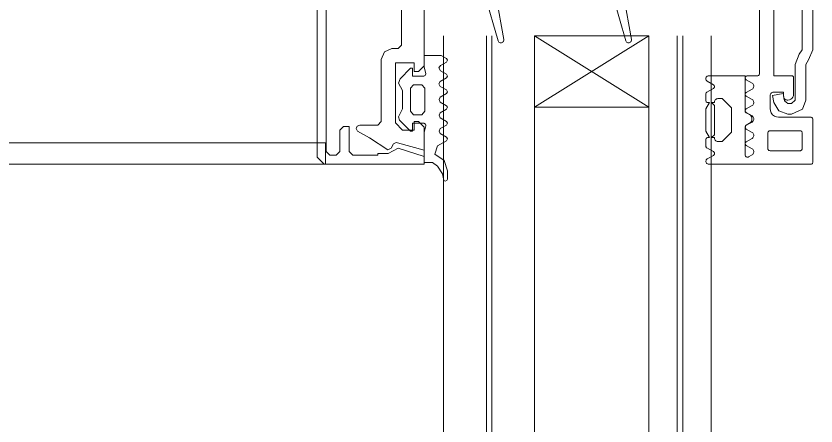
# Model space of a CAD drawing. Extents: x -1701 to 23780, y -363 to 7742.
# Drawn here: x 7098.81 to 7110.02, y 857.71 to 863.45 of the extents above; entities that cross this region are included whole.
import ezdxf

# ---------------------------------------------------------------- set-up
doc = ezdxf.new("R2010")
doc.units = 0
doc.header["$LTSCALE"] = 25
doc.header["$MEASUREMENT"] = 0
doc.linetypes.add('Audi$0$DOT2', pattern=[0.125, 0, -0.125])
doc.linetypes.add('Audi$0$HIDDEN', pattern=[0.375, 0.25, -0.125])
doc.layers.get('0').update_dxf_attribs({"color": 9, "lineweight": 9})
for name, color, linetype, lineweight in [('Audi$0$06C', 8, 'Continuous', 9), ('Audi$0$10', 8, 'Continuous', 9), ('Audi$0$15', 8, 'Continuous', 9), ('Audi$0$20', 8, 'Audi$0$DOT2', 9)]:
    doc.layers.add(name, color=color, linetype=linetype, lineweight=lineweight)

# ---------------------------------------------------------------- blocks, each defined once
blk = doc.blocks.new('Audi$0$p-profil_bitis')
for p, q in [((-1.499999803425451, 2.155213908681615), (-2.999999803414537, 5.374466752487933)), ((-2.999999803425453, 2.155213908681615), (-1.499999803425451, 5.374466752487933)), ((1.200000196575274, 3.049669919630103), (2.200000196575274, 4.649669919632287)), ((2.200000196575274, 3.049669919630103), (1.200000196575274, 4.649669919632287))]:
    blk.add_line(p, q)
for points in [[(-2.898133221249736, 6.020214778935041), (-2.890970994631059, 6.010204405105469), (-2.884776613464055, 6.004951983759383), (-2.877487955312971, 6.001369561334286), (-2.869545526740694, 5.999673649635952), (-2.478894623433004, 5.999673649635952), (-2.470916964219211, 6.000937631222768), (-2.463515719722634, 6.004172175369602), (-2.457169103559863, 6.009168289780062), (-2.45228718707949, 6.01560316254108), (-2.42562177826403, 6.061789005409082), (-2.414497474685048, 6.076286480092674), (-2.400000000001453, 6.087410783675296), (-2.383117333156404, 6.094403813251118), (-2.3650000000016, 6.096789005408937), (-2.346882666843155, 6.094403813251118), (-2.330000000001746, 6.087410783675296), (-2.31550252531815, 6.076286480092674), (-2.30437822173553, 6.061789005409082), (-2.277176158397196, 6.014673649635366), (-2.272408599717891, 6.008460446202659), (-2.266195396285183, 6.003692887523358), (-2.258959967635746, 6.000695874849043), (-2.251195396282126, 5.999673649635952), (-1.760000000002037, 5.999673649635952), (-1.760000000002037, 5.490654411751166), (-1.76139638560562, 5.480047810033283), (-1.765490381058043, 5.470164030692104), (-1.772002987323503, 5.461676636961784), (-1.780490381057459, 5.455164030692684), (-1.790374160395003, 5.451070035243899), (-1.800980762112885, 5.449673649636677), (-1.811587363830765, 5.451070035243899), (-1.821471143171946, 5.455164030692684), (-1.829958536902265, 5.461676636961784), (-1.836471143171364, 5.470164030692104), (-1.88526279441794, 5.554673649636243), (-1.890030353093606, 5.560886853072589), (-1.896243556529952, 5.565654411751893), (-1.903478985175752, 5.568651424426208), (-1.91124355652937, 5.569673649635661), (-1.919008127882989, 5.568651424426208), (-1.926243556528788, 5.565654411751893), (-1.932456759965132, 5.560886853072589), (-1.937224318644437, 5.554673649636243), (-1.989185842870938, 5.464673649636097), (-1.992872260219881, 5.45959973144636), (-1.997533047415345, 5.455403139807456), (-2.002964505692943, 5.45226728590933), (-2.0089292542616, 5.450329221614081), (-2.015166604986004, 5.449673649636677), (-2.104999999999562, 5.449673649636677), (-2.111675628020746, 5.450425812272441), (-2.118016512173196, 5.452644583598155), (-2.123704694055049, 5.456218705163337), (-2.128454944475379, 5.460968955580029), (-2.13202906603692, 5.466657137461877), (-2.134247837366274, 5.472998021617968), (-2.135000000002035, 5.479673649635515), (-2.135000000002035, 5.499673649635952), (-2.225000000002181, 5.449673649636677), (-2.534999999999854, 5.449673649636677), (-2.625, 5.499673649635952), (-2.625, 5.479673649635515), (-2.626022225213089, 5.471909078285535), (-2.629019237887404, 5.464673649636097), (-2.63378679656307, 5.458460446199749), (-2.639999999999417, 5.453692887524081), (-2.647235428648855, 5.45069587484977), (-2.654999999998834, 5.449673649636677), (-2.74483339501603, 5.449673649636677), (-2.751070745740435, 5.450329221614081), (-2.757035494309093, 5.45226728590933), (-2.762466952586692, 5.455403139807456), (-2.767127739782155, 5.45959973144636), (-2.770814157131098, 5.464673649636097), (-2.822775681357595, 5.554673649636243), (-2.827543240033262, 5.560886853072589), (-2.833756443469609, 5.565654411751893), (-2.840991872119047, 5.568651424426208), (-2.848756443469028, 5.569673649635661), (-2.856521014822647, 5.568651424426208), (-2.863756443472084, 5.565654411751893), (-2.869969646904792, 5.560886853072589), (-2.874737205584097, 5.554673649636243), (-2.923528856830671, 5.470164030692104), (-2.930041463099767, 5.461676636961784), (-2.938528856830087, 5.455164030692684), (-2.948412636167631, 5.451070035243899), (-2.959019237885513, 5.449673649636677), (-2.969625839603395, 5.451070035243899), (-2.979509618944575, 5.455164030692684), (-2.987997012674893, 5.461676636961784), (-2.994509618943993, 5.470164030692104), (-2.998603614392777, 5.480047810033283), (-3, 5.490654411751166), (-3, 6.919673649637843), (-2.998977774790546, 6.927438220991463), (-2.995980762112592, 6.934673649637261), (-2.991213203436926, 6.940886853073608), (-2.985000000000581, 6.945654411749272), (-2.977764571354781, 6.948651424427223), (-2.970000000001162, 6.949673649636678), (-2.36999999999898, 6.949673649636678), (-2.362235428648999, 6.948651424427223), (-2.354999999999562, 6.945654411749272), (-2.348786796563215, 6.940886853073608), (-2.344019237887548, 6.934673649637261), (-2.341022225213235, 6.927438220991463), (-2.340000000000145, 6.919673649637843), (-2.340000000000145, 6.469673649637114), (-2.335911099155055, 6.438615364226277), (-2.323923048454162, 6.409673649635806), (-2.304852813744219, 6.384820835894061), (-2.279999999998834, 6.365750601184117), (-2.251058285412, 6.353762550483223), (-2.220000000001164, 6.349673649638135), (-2.040000000000873, 6.349673649638135), (-2.028873953302534, 6.350927254028647), (-2.018305813046024, 6.354625206240598), (-2.008825509907183, 6.360582075514685), (-2.000908425878149, 6.368499159543713), (-1.994951556604064, 6.377979462682557), (-1.991253604392113, 6.38854760293907), (-1.9900000000016, 6.399673649637406), (-1.9900000000016, 6.539673649636822), (-2.049999999999271, 6.539673649636822), (-2.062940952255303, 6.541377358324097), (-2.075000000000725, 6.546372379449169), (-2.085355339058878, 6.554318310576491), (-2.09330127018984, 6.564673649638281), (-2.098296291314909, 6.576732697380065), (-2.099999999998543, 6.589673649636098), (-2.100000000002181, 6.599673649638135), (-2.097994232975906, 6.617475324354018), (-2.0920775094346, 6.634384348766616), (-2.082546518598974, 6.649552833787311), (-2.069879184149613, 6.662220168233034), (-2.054710699128918, 6.671751159068661), (-2.03780167471632, 6.677667882609966), (-2.020000000000436, 6.679673649636243), (-1.790000000000871, 6.679673649636243), (-1.782235428647254, 6.678651424426789), (-1.775000000001455, 6.675654411748838), (-1.768786796565109, 6.670886853073168), (-1.764019237885803, 6.664673649636822), (-1.761022225211488, 6.657438220991023), (-1.760000000002037, 6.649673649637406), (-1.760000000002037, 6.401603162539686), (-0.6500000000014552, 6.401603162539686), (-0.6166218599064452, 6.397842349368148), (-0.5849174391332781, 6.386748492725017), (-0.5564765297203849, 6.368877884910033), (-0.532725277629652, 6.345126632819299), (-0.5148546698146677, 6.316685723406406), (-0.5037608131715388, 6.284981302633241), (-0.5, 6.251603162538233), (-0.5000007995331543, 2.042477203969609), (-0.4965081415030001, 2.01312953622255), (-0.4860883557521447, 1.985472487802324), (-0.4693479514462524, 1.961115904996404), (-0.4472613448415359, 1.941477522399507), (-0.4211141410087296, 1.927700440199259), (-0.3924283020242001, 1.92058658722817), (-0.3628735574493476, 1.920550042734248), (-0.3341702136276581, 1.927592933880077), (-0.3079890190274455, 1.941305311924224), (-0.2858539142471272, 1.960889014295388), (-0.2690533273053006, 1.985204123604489), (-0.2585651775443694, 2.012835319324949), (-0.254999953420338, 2.042174259990133), (-0.254999953420338, 2.249674870341548), (-0.2539758427956258, 2.257438218792231), (-0.2509780751825019, 2.264672288951259), (-0.2462107826941065, 2.270884478912194), (-0.2399985927331727, 2.275651771396951), (-0.2327645225741435, 2.278649539013711), (-0.225001174123463, 2.279673649638423), (0.2249988258772646, 2.279673649638423), (0.2327630415384192, 2.278650167787418), (0.2399981212183775, 2.275652805281423), (0.2462114056943392, 2.270885661906504), (0.2509798129904084, 2.264673347377538), (0.2539786473244021, 2.257438877626555), (0.2550037086912198, 2.249674870341548), (0.2550037086912198, 2.042171208231593), (0.2585658037351095, 2.012845325938541), (0.2690449252186227, 1.985224972821014), (0.2858316303500032, 1.960916488205839), (0.3079496410791762, 1.941333600396319), (0.3341126222658204, 1.92761520731801), (0.3627989921551489, 1.920559140708063), (0.3923404142078652, 1.92057576596562), (0.4210188239339915, 1.92766411620323), (0.4471663477379482, 1.941411948475433), (0.4692623028313392, 1.961019718924944), (0.4860216367851537, 1.985347082503722), (0.4964696633942367, 2.012979212959178), (0.49999874828427, 2.042309086009479), (0.5, 6.251603162538233), (0.505111126054544, 6.290426019306321), (0.5200961894333886, 6.326603162538958), (0.5439339828226366, 6.357669179717049), (0.5750000000007276, 6.381506973106299), (0.6111771432333626, 6.396492036481504), (0.6499999999978173, 6.401603162539686), (1.759999999998399, 6.401603162539686), (1.759999999998399, 6.649673649637406), (1.760752162634162, 6.65634927765495), (1.762970933963514, 6.662690161811043), (1.766545055525057, 6.668378343692893), (1.771295305945385, 6.673128594109582), (1.776983487827235, 6.676702715674763), (1.783324371979688, 6.678921487000477), (1.790000000000871, 6.679673649636243), (2.020000000000436, 6.679673649636243), (2.040705523606446, 6.676947715739514), (2.059999999997669, 6.668955681940132), (2.076568542495806, 6.656242192133504), (2.089282032302435, 6.639673649635366), (2.097274066101816, 6.620379173244145), (2.099999999998543, 6.599673649638135), (2.099999999998543, 6.589673649636098), (2.098746395608031, 6.578547602937761), (2.09504844339608, 6.567979462681251), (2.089091574121994, 6.558499159542407), (2.08117449009296, 6.550582075513373), (2.071694186954118, 6.544625206242924), (2.061126046697609, 6.540927254027338), (2.049999999999271, 6.539673649636822), (1.98999999999796, 6.539673649636822), (1.98999999999796, 6.399673649637406), (1.991253604392113, 6.38854760293907), (1.994951556604064, 6.377979462682557), (2.000908425874512, 6.368499159543713), (2.008825509907183, 6.360582075514685), (2.018305813042388, 6.354625206240598), (2.028873953302534, 6.350927254028647), (2.040000000000873, 6.349673649638135), (2.220000000001164, 6.349673649638135), (2.251058285412, 6.353762550483223), (2.279999999998834, 6.365750601184117), (2.304852813740581, 6.384820835894061), (2.323923048454162, 6.409673649635806), (2.335911099155055, 6.438615364226277), (2.340000000000145, 6.469673649637114), (2.340000000000145, 6.919673649637843), (2.341022225209599, 6.927438220991463), (2.344019237887548, 6.934673649637261), (2.348786796563215, 6.940886853073608), (2.354999999999562, 6.945654411749272), (2.36223542864536, 6.948651424427223), (2.36999999999898, 6.949673649636678), (2.970000000001162, 6.949673649636678), (2.97667562801871, 6.948921487000916), (2.983016512174798, 6.946702715675201), (2.988704694056649, 6.943128594110021), (2.993454944473341, 6.938378343693329), (2.997029066034883, 6.932690161811477), (2.999247837364236, 6.926349277655389), (3, 6.919673649637843), (3, 5.490654411751166), (2.998844816585915, 5.480992830896867), (2.995444391966883, 5.471875939671007), (2.989990431411569, 5.463817719795768), (2.982790412108442, 5.457272468436713), (2.974250248567841, 5.452609186333575), (2.964851408418326, 5.450090774706041), (2.955123768788325, 5.449859213702439), (2.945615743486997, 5.451927558002354), (2.936863365157477, 5.456179200842596), (2.929360065438231, 5.462374447943146), (2.923528856830671, 5.470164030692104), (2.874737205584097, 5.554673649636243), (2.869969646904792, 5.560886853072589), (2.863756443468446, 5.565654411751893), (2.856521014822647, 5.568651424426208), (2.848756443469028, 5.569673649635661), (2.840991872115408, 5.568651424426208), (2.833756443469609, 5.565654411751893), (2.827543240033262, 5.560886853072589), (2.822775681357595, 5.554673649636243), (2.77081415712746, 5.464673649636097), (2.767127739778516, 5.45959973144636), (2.762466952583055, 5.455403139807456), (2.757035494309093, 5.45226728590933), (2.751070745740435, 5.450329221614081), (2.74483339501603, 5.449673649636677), (2.654999999998834, 5.449673649636677), (2.647235428645215, 5.45069587484977), (2.639999999999417, 5.453692887524081), (2.63378679656307, 5.458460446199749), (2.629019237887404, 5.464673649636097), (2.626022225209453, 5.471909078285535), (2.625, 5.479673649635515), (2.625, 5.499673649635952), (2.534999999999854, 5.449673649636677), (2.224999999998543, 5.449673649636677), (2.134999999998399, 5.499673649635952), (2.134999999998399, 5.479673649635515), (2.134247837366274, 5.472998021617968), (2.13202906603692, 5.466657137461877), (2.128454944475379, 5.460968955580029), (2.123704694055049, 5.456218705163337), (2.118016512173196, 5.452644583598155), (2.11167562801711, 5.450425812272441), (2.104999999999562, 5.449673649636677), (2.015166604982366, 5.449673649636677), (2.00740203362875, 5.45069587484977), (2.00016660498295, 5.453692887524081), (1.993953401546604, 5.458460446199749), (1.989185842870938, 5.464673649636097), (1.937224318644437, 5.554673649636243), (1.932456759965132, 5.560886853072589), (1.926243556528788, 5.565654411751893), (1.919008127882989, 5.568651424426208), (1.91124355652937, 5.569673649635661), (1.903478985175752, 5.568651424426208), (1.896243556529952, 5.565654411751893), (1.890030353093606, 5.560886853072589), (1.8852627944143, 5.554673649636243), (1.836471143171364, 5.470164030692104), (1.829958536902265, 5.461676636961784), (1.821471143168309, 5.455164030692684), (1.811587363830765, 5.451070035243899), (1.800980762112885, 5.449673649636677), (1.790374160395003, 5.451070035243899), (1.780490381057459, 5.455164030692684), (1.772002987323503, 5.461676636961784), (1.765490381054403, 5.470164030692104), (1.76139638560562, 5.480047810033283), (1.759999999998399, 5.490654411751166), (1.759999999998399, 5.999673649635952), (2.251195396282126, 5.999673649635952), (2.25743274700653, 6.000329221613356), (2.26339749557519, 6.002267285908601), (2.268828953852789, 6.005403139806731), (2.273489741048251, 6.009599731445634), (2.277176158397196, 6.014673649635366), (2.30437822173553, 6.061789005409082), (2.314083845089044, 6.074825920059083), (2.326534371535672, 6.085273152209992), (2.341058589965541, 6.092567488864006), (2.356873496009939, 6.096315690450865), (2.373126503989622, 6.096315690450865), (2.38894141003402, 6.092567488864006), (2.403465628463891, 6.085273152209992), (2.415916154910519, 6.074825920059083), (2.42562177826403, 6.061789005409082), (2.45228718707949, 6.01560316254108), (2.457169103559863, 6.009168289780062), (2.463515719722634, 6.004172175369602), (2.470916964219211, 6.000937631222768), (2.478894623429368, 5.999673649635952), (2.869545526740694, 5.999673649635952), (2.877487955309333, 6.001369561334286), (2.884776613460416, 6.004951983759383), (2.890970994631059, 6.010204405105469), (2.895696727366155, 6.016809383392682), (2.898668201312828, 6.024367731803068), (2.899705828705918, 6.03242264443179), (2.898746898194076, 6.040487304395352), (2.895849364904278, 6.048074305708723), (2.867596189433243, 6.097010241104726), (2.860776485642418, 6.106170693041348), (2.852028062250608, 6.113511491879763), (2.84182254902771, 6.118636893261282), (2.830710127833298, 6.121270585466843), (2.819289872168154, 6.121270585466843), (2.808177450970106, 6.118636893261282), (2.797971937747206, 6.113511491879763), (2.789223514355397, 6.106170693041348), (2.782403810568211, 6.097010241104726), (2.735980762114194, 6.016603162541287), (2.731213203434889, 6.010389959104941), (2.724999999998543, 6.005622400425636), (2.717764571352745, 6.002625387751322), (2.709999999999125, 6.001603162538233), (2.702235428645508, 6.002625387751322), (2.694999999999708, 6.005622400425636), (2.688786796563363, 6.010389959104941), (2.684019237887695, 6.016603162541287), (2.637596189430039, 6.097010241104726), (2.630776485642853, 6.106170693041348), (2.622028062251045, 6.113511491879763), (2.611822549028147, 6.118636893261282), (2.600710127833733, 6.121270585466843), (2.58928987216859, 6.121270585466843), (2.578177450970541, 6.118636893261282), (2.567971937747643, 6.113511491879763), (2.559223514355835, 6.106170693041348), (2.552403810568648, 6.097010241104726), (2.505980762114631, 6.016603162541287), (2.50182120924728, 6.011015913401934), (2.496485269341063, 6.006538528195961), (2.49026060429969, 6.00341238391411), (2.48348278742196, 6.001806011805455), (2.476517212577164, 6.001806011805455), (2.469739395699432, 6.00341238391411), (2.463514730658062, 6.006538528195961), (2.458178790751844, 6.011015913401934), (2.454019237884494, 6.016603162541287), (2.407596189430476, 6.097010241104726), (2.40077648564329, 6.106170693041348), (2.392028062251482, 6.113511491879763), (2.381822549028584, 6.118636893261282), (2.370710127830534, 6.121270585466843), (2.35928987216539, 6.121270585466843), (2.348177450970978, 6.118636893261282), (2.337971937748079, 6.113511491879763), (2.329223514356272, 6.106170693041348), (2.322403810569083, 6.097010241104726), (2.27598076211143, 6.016603162537649), (2.271213203435763, 6.010389959104941), (2.264999999999417, 6.005622400425636), (2.257764571353618, 6.002625387751322), (2.25, 6.001603162538233), (2.242235428646381, 6.002625387751322), (2.235000000000582, 6.005622400425636), (2.228786796564234, 6.010389959104941), (2.224019237884931, 6.016603162537649), (2.177596189430913, 6.097010241104726), (2.170776485640089, 6.106170693041348), (2.162028062251919, 6.113511491879763), (2.15182254902902, 6.118636893261282), (2.140710127830971, 6.121270585466843), (2.129289872165825, 6.121270585466843), (2.118177450971415, 6.118636893261282), (2.107971937748514, 6.113511491879763), (2.099223514356706, 6.106170693041348), (2.092403810565881, 6.097010241104726), (2.045980762111867, 6.016603162537649), (2.041213203436198, 6.010389959104941), (2.034999999999854, 6.005622400425636), (2.027764571354053, 6.002625387751322), (2.020000000000436, 6.001603162538233), (2.012235428646818, 6.002625387751322), (2.005000000001018, 6.005622400425636), (1.99878679656467, 6.010389959104941), (1.994019237885368, 6.016603162537649), (1.947596189431351, 6.097010241104726), (1.940776485640524, 6.106170693041348), (1.932028062252354, 6.113511491879763), (1.921822549025818, 6.118636893261282), (1.910710127831405, 6.121270585466843), (1.899289872166264, 6.121270585466843), (1.88817745097185, 6.118636893261282), (1.87797193774895, 6.113511491879763), (1.869223514357145, 6.106170693041348), (1.86240381056632, 6.097010241104726), (1.815980762112301, 6.016603162537649), (1.811213203436635, 6.010389959104941), (1.805000000000289, 6.005622400425636), (1.797764571354491, 6.002625387751322), (1.790000000000871, 6.001603162538233), (1.782235428647254, 6.002625387751322), (1.774999999997817, 6.005622400425636), (1.768786796565109, 6.010389959104941), (1.764019237885803, 6.016603162537649), (1.761022225211488, 6.023838591187086), (1.759999999998399, 6.031603162540704), (1.759999999998399, 6.171603162540121), (1.758977774788944, 6.179367733893741), (1.755980762114629, 6.186603162539541), (1.751213203435325, 6.192816365975887), (1.744999999998981, 6.197583924651553), (1.737764571353181, 6.200580937329504), (1.729999999999561, 6.201603162538958), (0.7999999999992724, 6.201603162538958), (0.7969796936013154, 6.225994534550409), (0.7881012194266078, 6.248912518221912), (0.7739008917196771, 6.268972726902575), (0.7552364972943906, 6.28496340105994), (0.7332354799473251, 6.295918605985207), (0.7092268359447191, 6.301176580167521), (0.6846608345113055, 6.300419709747075), (0.6610214126703795, 6.29369371433495), (0.6397365363627614, 6.281404885266965), (0.6220919425468311, 6.264295543129263), (0.6091534728184343, 6.243399197028338), (0.6017026900299243, 6.219978114320838), (0.6001896671259602, 6.195447071924717), (0.6047057999567187, 6.171287895129352), (0.6149782864267764, 6.148959946251125), (0.6303866054040554, 6.129811970233276), (0.6499999999978173, 6.11500062216146), (0.6500000465821361, 4.299674036759823), (1.252647997574968, 4.405937077372072), (1.262819111281714, 4.40642553730504), (1.272788552407291, 4.40435179895212), (1.281921222413073, 4.399847968838002), (1.289635328867007, 4.393200961330876), (1.295439448254909, 4.384834220913035), (1.29896383189407, 4.375280746826319), (1.299983960587269, 4.365149138633569), (1.298434847518364, 4.355084825649099), (1.294415178203053, 4.345728950185728), (1.288181023777724, 4.337677523868478), (1.280129528109682, 4.331443459013826), (1.270773607924637, 4.327423893777449), (0.6500000465821361, 4.149674278283779), (0.6500000465821361, 2.509673710119384), (1.252649850048327, 2.615937077371198), (1.262820963755074, 2.616425537304166), (1.272790404880652, 2.614351798951247), (1.281923074886435, 2.609847968837128), (1.289637181340365, 2.603200961333641), (1.295441300728271, 2.594834220912161), (1.298965684367429, 2.585280746825444), (1.299985813060629, 2.575149138632694), (1.298436699991725, 2.565084825651865), (1.294417030676413, 2.555728950184855), (1.288182876251082, 2.547677523867605), (1.280131380583042, 2.541443459012953), (1.270775460401637, 2.537423893776576), (0.6379483373093536, 2.355963837526358), (0.6188917479994416, 2.34769356568722), (0.6026070346670167, 2.33479553854704), (0.5901922729608488, 2.318139468057779), (0.5824845883144008, 2.298848470418306), (0.5800037086883095, 2.278223334571519), (0.5800037086883095, 1.969673039286135), (0.6999988258758095, 1.969673039286135), (0.6999988258758095, 1.829673649637696), (0.2600012672846788, 1.829673649637696), (0.1400012672820594, 1.949673649636677), (0.1400012672820594, 2.049674870340821), (0.139249810767069, 2.056350524424485), (0.1370315003623546, 2.062691513569004), (0.1334576059271058, 2.068379775424546), (0.1287073930725455, 2.073129988282744), (0.1230191312133684, 2.076703882714355), (0.1166781420724874, 2.078922193122706), (0.1100024879851844, 2.079673649637696), (-0.1099987327179406, 2.079673649637696), (-0.1166744610927708, 2.078922361710282), (-0.1230155408266, 2.076704143804818), (-0.1287038804111944, 2.07313026976044), (-0.1334541321375582, 2.068380018034075), (-0.1370280061819358, 2.062691678453119), (-0.1392462240874011, 2.056350598715653), (-0.1399975120148156, 2.049674870340821), (-0.1399975120148156, 1.949673649636677), (-0.2599975120137969, 1.829673649637696), (-0.7000011741220078, 1.829673649637696), (-0.7000011741220078, 1.969673039286135), (-0.5799999534210656, 1.969673039286135), (-0.5799999534210656, 2.279062911824437), (-0.5826540835332708, 2.299498577005579), (-0.5904403637032374, 2.318578269329009), (-0.6028421489208995, 2.335035989144671), (-0.619036540385423, 2.347779713210911), (-0.6379489875544097, 2.355963853980937), (-1.270776053272129, 2.537423893776576), (-1.280131973453534, 2.541443459012953), (-1.288183469121577, 2.547677523867605), (-1.294417623546905, 2.555728950184855), (-1.298437292862215, 2.565084825651865), (-1.29998640593112, 2.575149138632694), (-1.298966277237922, 2.585280746825444), (-1.295441893598761, 2.594834220912161), (-1.289637774210859, 2.603200961333641), (-1.281923667760563, 2.609847968837128), (-1.27279099775478, 2.614351798951247), (-1.262821556625567, 2.616425537304166), (-1.25265044291882, 2.615937077371198), (-0.6500002964348826, 2.509673649637989), (-0.6499999534207745, 4.149673649637406), (-1.270775710254383, 4.327423893777449), (-1.280131630439427, 4.331443459013826), (-1.288183126107468, 4.337677523868478), (-1.294417280532797, 4.345728950185728), (-1.29843694984811, 4.355084825649099), (-1.299986062917014, 4.365149138633569), (-1.298965934223814, 4.375280746826319), (-1.295441550584655, 4.384834220913035), (-1.28963743119675, 4.393200961330876), (-1.28192332474282, 4.399847968838002), (-1.272790654737036, 4.40435179895212), (-1.262821213611458, 4.40642553730504), (-1.25265009990471, 4.405937077372072), (-0.6499999534207745, 4.299673649635224), (-0.6500000000014552, 6.11500062216146), (-0.6303866054040554, 6.129811970233276), (-0.6149782864267764, 6.148959946251125), (-0.6047057999567187, 6.171287895129352), (-0.6001896671259602, 6.195447071924717), (-0.6017026900335622, 6.219978114320838), (-0.6091534728184343, 6.243399197028338), (-0.6220919425468311, 6.264295543129263), (-0.6397365363627614, 6.281404885266965), (-0.6610214126703795, 6.29369371433495), (-0.6846608345113055, 6.300419709747075), (-0.7092268359483569, 6.301176580167521), (-0.7332354799473251, 6.295918605985207), (-0.7552364972980286, 6.28496340105994), (-0.773900891723315, 6.268972726902575), (-0.7881012194302457, 6.248912518221912), (-0.7969796936049534, 6.225994534550409), (-0.7999999999992724, 6.201603162538958), (-1.729999999999561, 6.201603162538958), (-1.737764571353181, 6.200580937329504), (-1.744999999998981, 6.197583924651553), (-1.751213203435325, 6.192816365975887), (-1.755980762114629, 6.186603162539541), (-1.758977774788944, 6.179367733893741), (-1.760000000002037, 6.171603162540121), (-1.760000000002037, 6.031603162540704), (-1.761022225211488, 6.023838591187086), (-1.764019237885803, 6.016603162537649), (-1.768786796565109, 6.010389959104941), (-1.775000000001455, 6.005622400425636), (-1.782235428647254, 6.002625387751322), (-1.790000000000871, 6.001603162538233), (-1.797764571354491, 6.002625387751322), (-1.805000000000289, 6.005622400425636), (-1.811213203436635, 6.010389959104941), (-1.815980762112301, 6.016603162537649), (-1.862403810569958, 6.097010241104726), (-1.869223514357145, 6.106170693041348), (-1.87797193774895, 6.113511491879763), (-1.88817745097185, 6.118636893261282), (-1.899289872166264, 6.121270585466843), (-1.910710127831405, 6.121270585466843), (-1.921822549029456, 6.118636893261282), (-1.932028062252354, 6.113511491879763), (-1.940776485644164, 6.106170693041348), (-1.947596189431351, 6.097010241104726), (-1.994019237885368, 6.016603162537649), (-1.99878679656467, 6.010389959104941), (-2.005000000001018, 6.005622400425636), (-2.012235428646818, 6.002625387751322), (-2.020000000000436, 6.001603162538233), (-2.027764571354053, 6.002625387751322), (-2.034999999999854, 6.005622400425636), (-2.041213203436198, 6.010389959104941), (-2.045980762115504, 6.016603162537649), (-2.092403810569519, 6.097010241104726), (-2.099223514356706, 6.106170693041348), (-2.107971937748514, 6.113511491879763), (-2.118177450971415, 6.118636893261282), (-2.129289872169465, 6.121270585466843), (-2.140710127834609, 6.121270585466843), (-2.15182254902902, 6.118636893261282), (-2.162028062251919, 6.113511491879763), (-2.170776485643727, 6.106170693041348), (-2.177596189434551, 6.097010241104726), (-2.224019237888569, 6.016603162537649), (-2.228786796564234, 6.010389959104941), (-2.235000000000582, 6.005622400425636), (-2.242235428646381, 6.002625387751322), (-2.25, 6.001603162538233), (-2.257764571353618, 6.002625387751322), (-2.264999999999417, 6.005622400425636), (-2.271213203435763, 6.010389959104941), (-2.275980762115069, 6.016603162537649), (-2.322403810569083, 6.097010241104726), (-2.32922351435991, 6.106170693041348), (-2.337971937748079, 6.113511491879763), (-2.348177450970978, 6.118636893261282), (-2.359289872169028, 6.121270585466843), (-2.370710127834172, 6.121270585466843), (-2.381822549028584, 6.118636893261282), (-2.392028062251482, 6.113511491879763), (-2.40077648564329, 6.106170693041348), (-2.407596189434115, 6.097010241104726), (-2.45401923788813, 6.016603162541287), (-2.458178790751844, 6.011015913401934), (-2.463514730658062, 6.006538528195961), (-2.469739395699432, 6.00341238391411), (-2.476517212577164, 6.001806011805455), (-2.483482787425598, 6.001806011805455), (-2.49026060429969, 6.00341238391411), (-2.496485269341063, 6.006538528195961), (-2.50182120924728, 6.011015913401934), (-2.505980762114631, 6.016603162541287), (-2.552403810568648, 6.097010241104726), (-2.559223514359473, 6.106170693041348), (-2.567971937747643, 6.113511491879763), (-2.578177450974179, 6.118636893261282), (-2.58928987216859, 6.121270585466843), (-2.600710127833733, 6.121270585466843), (-2.611822549028147, 6.118636893261282), (-2.622028062251045, 6.113511491879763), (-2.630776485642853, 6.106170693041348), (-2.637596189433679, 6.097010241104726), (-2.684019237887695, 6.016603162541287), (-2.688786796563363, 6.010389959104941), (-2.694999999999708, 6.005622400425636), (-2.702235428649144, 6.002625387751322), (-2.709999999999125, 6.001603162538233), (-2.717764571352745, 6.002625387751322), (-2.725000000002181, 6.005622400425636), (-2.731213203434889, 6.010389959104941), (-2.735980762114194, 6.016603162541287), (-2.782403810568211, 6.097010241104726), (-2.789223514359036, 6.106170693041348), (-2.797971937750845, 6.113511491879763), (-2.808177450973744, 6.118636893261282), (-2.819289872168154, 6.121270585466843), (-2.830710127833298, 6.121270585466843), (-2.84182254902771, 6.118636893261282), (-2.852028062250608, 6.113511491879763), (-2.860776485642418, 6.106170693041348), (-2.867596189433243, 6.097010241104726), (-2.895849364904278, 6.048074305708723), (-2.898746898194076, 6.040487304395352), (-2.899705828709556, 6.03242264443179)], [(-2.810000000001308, 6.344376948251011), (-2.805980762113904, 6.334673649638714), (-2.801213203434599, 6.328460446202369), (-2.795000000001891, 6.323692887523067), (-2.787764571352453, 6.320695874848753), (-2.779999999998834, 6.319673649635661), (-2.560000000001309, 6.319673649635661), (-2.553324371980123, 6.320425812271424), (-2.546983487827673, 6.322644583600776), (-2.541295305945823, 6.326218705162318), (-2.536545055525492, 6.330968955582647), (-2.532970933963951, 6.336657137464499), (-2.530752162634597, 6.342998021616948), (-2.529999999998834, 6.349673649638135), (-2.529999999998834, 6.769673649636387), (-2.530752162634597, 6.776349277653935), (-2.532970933963951, 6.782690161810023), (-2.536545055525492, 6.788378343691872), (-2.541295305945823, 6.793128594112204), (-2.546983487827673, 6.796702715673745), (-2.553324371980123, 6.798921487003097), (-2.560000000001309, 6.799673649635223), (-2.779999999998834, 6.799673649635223), (-2.78667562802002, 6.798921487003097), (-2.793016512172469, 6.796702715673745), (-2.79870469405432, 6.793128594112204), (-2.803454944474649, 6.788378343691872), (-2.807029066036193, 6.782690161810023), (-2.810000000001308, 6.774199720344767)], [(2.529999999998834, 6.345147578929755), (2.532970933963951, 6.336657137464499), (2.536545055525492, 6.330968955582647), (2.541295305942183, 6.326218705162318), (2.546983487827673, 6.322644583600776), (2.553324371980123, 6.320425812271424), (2.559999999997669, 6.319673649635661), (2.779999999998834, 6.319673649635661), (2.787764571352453, 6.320695874848753), (2.794999999998251, 6.323692887523067), (2.801213203434599, 6.328460446202369), (2.805980762113904, 6.334673649635078), (2.808977774788218, 6.341909078284515), (2.809999999997669, 6.349673649638135), (2.809999999997669, 6.769673649636387), (2.809247837365544, 6.776349277653935), (2.807029066036193, 6.782690161810023), (2.803454944474649, 6.788378343691872), (2.79870469405432, 6.793128594112204), (2.793016512172469, 6.796702715673745), (2.78667562802002, 6.798921487003097), (2.779999999998834, 6.799673649635223), (2.559999999997669, 6.799673649635223), (2.553324371980123, 6.798921487003097), (2.546983487827673, 6.796702715673745), (2.541295305942183, 6.793128594112204), (2.536545055525492, 6.788378343691872), (2.532970933963951, 6.782690161810023), (2.529999999998834, 6.774199720344767)], [(-2.678296291316654, 5.606732697382539), (-2.673301270187948, 5.594673649637114), (-2.665355339060623, 5.584318310578961), (-2.654999999998834, 5.576372379448001), (-2.642940952257049, 5.571377358322934), (-2.630000000001018, 5.569673649635661), (-2.625, 5.569673649635661), (-2.625, 5.529673649638423), (-2.584999999999125, 5.569673649635661), (-2.174999999999271, 5.569673649635661), (-2.135000000002035, 5.529673649638423), (-2.135000000002035, 5.569673649635661), (-2.130000000001018, 5.569673649635661), (-2.118873953302681, 5.570927254026174), (-2.10830581304617, 5.574625206241762), (-2.098825509907328, 5.580582075512211), (-2.090908425878295, 5.58849915954488), (-2.08495155660421, 5.597979462680083), (-2.081253604392259, 5.608547602940234), (-2.080000000001745, 5.619673649638572), (-2.080000000001745, 5.680444824753067), (-2.2092288248823, 5.809673649637261), (-2.550771175116095, 5.809673649637261), (-2.680000000000291, 5.680444824753067), (-2.680000000000291, 5.619673649638572)], [(2.134999999998399, 5.569110284937778), (2.134999999998399, 5.529673649638423), (2.174999999999271, 5.569673649635661), (2.584999999999125, 5.569673649635661), (2.625, 5.529673649638423), (2.625, 5.569673649635661), (2.630000000001018, 5.569673649635661), (2.641126046695715, 5.570927254026174), (2.651694186955865, 5.574625206241762), (2.661174490091069, 5.580582075512211), (2.669091574123739, 5.58849915954488), (2.675048443394187, 5.597979462680083), (2.678746395609779, 5.608547602940234), (2.680000000000291, 5.619673649638572), (2.680000000000291, 5.680444824753067), (2.550771175116095, 5.809673649637261), (2.2092288248823, 5.809673649637261), (2.079999999998108, 5.680444824753067), (2.079999999998108, 5.619673649638572), (2.08125360438862, 5.608547602940234), (2.08495155660421, 5.597979462680083), (2.090908425874658, 5.58849915954488), (2.098825509907328, 5.580582075512211), (2.108305813042534, 5.574625206241762), (2.118873953302681, 5.570927254026174)], [(-2.999999803425453, 5.374466752487933), (-1.499999803425451, 5.374466752487933), (-1.499999803425451, 2.155213908681615), (-2.999999803425453, 2.155213908681615)], [(1.200000196575274, 3.049669919630103), (1.200000196575274, 4.649669919632287), (2.200000196575274, 4.649669919632287), (2.200000196575274, 3.049669919630103)], [(2.849999133319213, 0.8500029059214282), (2.849998983434488, 0.9970029059222723), (2.773998841705179, 1.136002828432538), (2.892998470560995, 1.500002949767803), (2.999998470560965, 1.500003058867149), (2.999999898034728, 0.1000030588656955), (2.899999999997817, 2.9569055187e-06), (-2.899999999997817, -2.9569127946e-06), (-3.000000101961631, 0.0999969411241182), (-3.000001529435392, 1.499996941125573), (-2.893001529435423, 1.499997050224918), (-2.774001158290047, 1.135997171561029), (-2.850001013506698, 0.9939970940686178), (-2.850000866677873, 0.8499970940683851), (-2.87000086667831, 0.8499970736775138), (-2.870000509810779, 0.4999970736753312), (-2.820000458828871, 0.4499971246586938), (-2.470000458830326, 0.4499974815262249), (-2.470000377259566, 0.3699974815244786), (-2.52000032627984, 0.3199974305425712), (-2.820000326279113, 0.3199971246576752), (-2.870000275295752, 0.2699970736757677), (-2.870000183531373, 0.1799970736756222), (-2.820000132549466, 0.1299971246589848), (2.819999867446312, 0.1300028753357765), (2.869999816466587, 0.1800029263140459), (2.869999724698574, 0.2700029263141914), (2.819999673716663, 0.3200028753344668), (2.519999673717391, 0.3200025694459327), (2.469999622735485, 0.3700025184662081), (2.469999541168364, 0.4500025184643164), (2.819999541166907, 0.4500028753354857), (2.869999490187181, 0.5000029263137549), (2.869999133319652, 0.8500029263159374)], [(-2.796998439465824, 0.9856624975145678), (-2.686998004275665, 0.8216627894107658), (-2.630997773412673, 0.7346629380117521), (-2.539997332914936, 0.5686631794887945), (-2.499997282495312, 0.5496632856338693), (-2.468997311687417, 0.5606633678944491), (-2.449997417828853, 0.6006634183140706), (-2.449998078576753, 0.8496634183138667), (-2.399998211258207, 0.899663550993864), (-1.529998211259225, 0.8996658596261113), (-1.423998328020388, 0.9436661409054068), (-1.379998509299182, 1.049666257666103), (-1.379998734857508, 1.134666257665228), (-1.329998867535323, 1.184666390345227), (-0.0249989675430698, 1.184669853293596), (-0.0069990179617889, 1.203669901056855), (0.0070009820410633, 1.203669938207895), (0.0250010324598407, 1.184669985970685), (1.330000932452094, 1.184673448919056), (1.38000106513209, 1.134673581600508), (1.380001290690413, 1.049673581601382), (1.424001871971995, 0.9436736983589072), (1.530001688730408, 0.8996739796421023), (2.400001788726513, 0.8996762882743496), (2.45000192140651, 0.8496764209521643), (2.450002582150772, 0.6006764209523681), (2.467002485642294, 0.5616764660662739), (2.497002817486643, 0.5496765456737194), (2.537002575027145, 0.5656766518186487), (2.630002129222701, 0.7336768986024254), (2.797001639286462, 0.9936773417539368), (2.775001422527564, 1.037677283373339), (2.712001234958734, 1.070677116196747), (2.697001334123342, 1.108677076390448), (2.699001389009935, 1.125677081698085), (2.800000196562904, 1.499677349711419), (2.480000096566072, 1.49967650055987), (2.400000408855701, 1.419676288271148), (2.400000568071845, 1.359676288269836), (2.52000066806795, 1.359676606702123), (2.520001092645542, 1.199676606705907), (2.420001358004808, 1.099676341345912), (1.580001158010418, 1.099674112319916), (1.580000468071373, 1.359674112318314), (1.700000568071118, 1.3596744307506), (1.700000408854975, 1.41967443075191), (1.62000029657065, 1.499674218463042), (-1.619999803420794, 1.499665620798621), (-1.699999591131925, 1.419665408509898), (-1.699999431915784, 1.359665408512228), (-1.579999431916803, 1.359665726944511), (-1.579998741981398, 1.099665726946113), (-2.419998741977905, 1.099663497920118), (-2.519999007337899, 1.19966323256085), (-2.519999431911855, 1.359663232560706), (-2.399999431912874, 1.359663550992991), (-2.399999591129017, 1.41966355099066), (-2.47999980341774, 1.499663338701793), (-2.799999803413811, 1.499662489550245), (-2.699998810971009, 1.125662754911899), (-2.697998771167476, 1.110662760220292), (-2.710998667673266, 1.071662725724308), (-2.778998569490795, 1.03466254527666)]]:
    blk.add_lwpolyline(points, close=True)
for points in [[(0.3500018776358047, 6.499673649635952), (0.2990018786367727, 6.681673642637179), (0.2020018756338686, 6.785673650636452), (0.0240018786353176, 6.848673650634736), (-0.1609981233632425, 6.810673650634271), (-0.2989981233658909, 6.681673642637179), (-0.3499981223649229, 6.499673649635952), (-0.3529981193642016, 6.549673649635223), (-0.3609981123663601, 6.599673649634494), (-0.3749981223663781, 6.648673650637646), (-0.3949981273653975, 6.69467365463424), (-0.4189981283634552, 6.738673659634513), (-0.4479981243639486, 6.780673643635964), (-0.4819981393666242, 6.81767364463667), (-0.518998128365638, 6.851673647637651), (-0.5609981353663898, 6.880673649637173), (-0.6049981413634669, 6.904673650635232), (-0.6509981453637012, 6.924673649635223), (-0.6999981223634677, 6.938673649634437), (-0.7499981223663781, 6.946673649636067), (-0.7999981223656505, 6.949673649451142), (-1.395998126365157, 6.949673649451142), (-1.537998133364451, 6.890673652636905), (-1.59999812236492, 6.849673649634494), (-2.099998122364922, 6.849673649634494), (-2.252998191364895, 6.778673645636445), (-2.29999812236565, 6.649673649637406), (-2.29999812236565, 6.599673649634494), (-2.252998191364895, 6.470673653635457), (-2.134998160363466, 6.402673670636432), (-2.035998183364426, 6.385673662636691), (-2.009998160363466, 6.532673641635482), (-2.108998137366143, 6.550673648634981), (-2.149998122364193, 6.599673649634494), (-2.149998122364193, 6.649673649637406), (-2.099998122364922, 6.699673649636678), (-1.59999812236492, 6.699673649636678), (-1.458998137364686, 6.758673652635478), (-1.395998126365157, 6.799673649635223), (-0.7999981223656505, 6.799673649635223), (-0.6379981333666365, 6.751673647635468), (-0.5479981243661314, 6.661673638634966), (-0.4999981223663781, 6.499673649635952), (-0.4999981223663781, 5.149673649637406), (-0.3959981263651571, 5.006673618634522), (-0.2749981223641953, 5.019673725637404), (-0.1999981223634677, 5.170673557637201), (-0.2499981223663781, 5.199673649636677), (-0.1999981223634677, 5.228673741636157), (-0.1999981223634677, 5.350673672637638), (-0.2499981223663781, 5.379673668634495), (-0.1999981223634677, 5.408673664634988), (-0.1999981223634677, 5.530673691635454), (-0.2499981223663781, 5.55967368763595), (-0.1999981223634677, 5.588673683636443), (-0.1999981223634677, 5.710673615634732), (-0.2499981223663781, 5.739673611635224), (-0.1999981223634677, 5.768673607635717), (-0.1999981223634677, 5.890673634636187), (-0.2499981223663781, 5.91967363063668), (-0.1999981223634677, 5.948673626637173), (-0.1999981223634677, 6.070673653637642), (-0.2499981223663781, 6.099673649634494), (-0.1999981223634677, 6.128673645634987), (-0.1999981223634677, 6.250673672635457), (-0.2499981223663781, 6.27967366863595), (-0.1999981223634677, 6.308673664636443), (-0.1999981223634677, 6.499673649635952), (-0.1209981263637019, 6.659673639635002), (0.0180018846367602, 6.698673650636919), (0.1210018816345837, 6.659673639635002), (0.2000018776343495, 6.499673649635952), (0.2000018776343495, 6.398673626634263), (0.2500018776336219, 6.369673630637405), (0.2000018776343495, 6.340673634636913), (0.2000018776343495, 6.218673655635937), (0.2500018776336219, 6.189673659635444), (0.2000018776343495, 6.160673662634507), (0.2000018776343495, 6.038673683637171), (0.2500018776336219, 6.009673687636679), (0.2000018776343495, 5.980673691636182), (0.2000018776343495, 5.858673664635714), (0.2500018776336219, 5.829673668635223), (0.2000018776343495, 5.800673672634728), (0.2000018776343495, 5.678673645634262), (0.2500018776336219, 5.649673649637406), (0.2000018776343495, 5.620673653636914), (0.2000018776343495, 5.498673626636445), (0.2500018776336219, 5.469673630635952), (0.2000018776343495, 5.440673634635459), (0.2000018776343495, 5.31867370263717), (0.2500018776336219, 5.289673611634498), (0.2000018776343495, 5.260673710636183), (0.2000018776343495, 5.149673649637406), (0.3040018736355705, 5.006673618634522), (0.3960018816360389, 5.006673618634522), (0.500001877633622, 5.149673649637406), (0.500001877633622, 6.499673649635952), (0.5480018796370132, 6.661673638634966), (0.6380018886338803, 6.751673647635468), (0.8000018776365321, 6.799673649635223), (1.396001881636038, 6.799673649635223), (1.459001892635568, 6.758673652635478), (1.600001877635803, 6.699673649636678), (2.100001877635803, 6.699673649636678), (2.150001877635077, 6.649673649637406), (2.150001877635077, 6.599673649634494), (2.109001892633385, 6.550673648634981), (2.010001915634346, 6.532673641635482), (2.036001938635308, 6.385673662636691), (2.135001915634346, 6.402673670636432), (2.253001946635775, 6.470673653635457), (2.30000187763653, 6.599673649634494), (2.30000187763653, 6.649673649637406), (2.229001969633826, 6.802673646634503), (2.100001877635803, 6.849673649634494), (1.600001877635803, 6.849673649634494), (1.538001888635335, 6.890673652636905), (1.396001881636038, 6.949673649636678), (0.8000018776365321, 6.949673649636678), (0.7500018776336221, 6.946673649636067), (0.7000018776343496, 6.938673649634437), (0.6510019006345829, 6.924673649635223), (0.6050018966343487, 6.904673650635232), (0.5610018906336336, 6.880673649637173), (0.5190018836365198, 6.851673647637651), (0.4820018946338678, 6.81767364463667), (0.4480018796348304, 6.780673643635964), (0.4190018836343371, 6.738673659634513), (0.3950018826362793, 6.69467365463424), (0.3750018776336219, 6.648673650637646), (0.361001867633604, 6.599673649634494), (0.3530018746350834, 6.549673649635223), (0.3500018776358047, 6.499673649635952), (0.3500018776358047, 5.149673649637406)], [(-0.3499981223649229, 6.499673649635952), (-0.3499981223649229, 5.149673649637406)]]:
    blk.add_lwpolyline(points)
for points in [[(-1.765002120249846, 1.339673196827789, -10), (-1.76500253155609, 1.494673196826624, -10), (-1.757002584628935, 1.514673218054667, -10), (-1.731002608510606, 1.523673287050768, -10), (-1.637002544823189, 1.499673536487533, -10), (-1.475002544826566, 1.4996739663693, -10), (-1.475003181687495, 1.739673966370899, -10), (-1.518003378056164, 1.813673852266219, -10), (-1.539003417859929, 1.828673796539078, -10), (-1.570003378055844, 1.813673714277683, -10), (-1.618003157804196, 1.73067358690605, -10), (-1.64700309942782, 1.70867350995104, -10), (-1.691003157804514, 1.730673393190953, -10), (-1.739003375401805, 1.812673265820194, -10), (-1.765003415202954, 1.827673196825342, -10), (-1.790003375401283, 1.81267313048738, -10), (-1.840003147190144, 1.726672997807327, -10), (-1.875003099426974, 1.708672904929698, -10), (-1.90900314718965, 1.726672814707851, -10), (-1.959003375399333, 1.812672682026459, -10), (-1.985003415204118, 1.827672613035245, -10), (-2.01000337539881, 1.812672546693645, -10), (-2.060003149843395, 1.727672414013794, -10), (-2.094003102080023, 1.70967232379189, -10), (-2.129003147190815, 1.726672230914118, -10), (-2.179003375400498, 1.81267209823636, -10), (-2.201003415204468, 1.827672039857134, -10), (-2.230003375399974, 1.81267196289991, -10), (-2.28000314984456, 1.727671830223698, -10), (-2.314003102077548, 1.709671739998156, -10), (-2.34800314984386, 1.72767164977631, -10), (-2.399003375398024, 1.812671514442626, -10), (-2.424003415202605, 1.827671448103499, -10), (-2.450003375397499, 1.812671379109815, -10), (-2.500003149842084, 1.727671246429963, -10), (-2.534003102078711, 1.709671156208059, -10), (-2.568003149841388, 1.727671065986213, -10), (-2.619003375399187, 1.812670930652529, -10), (-2.644003415200129, 1.827670864309764, -10), (-2.670003375398664, 1.81267079531608, -10), (-2.74100304635067, 1.688670606912637, -10), (-2.856002942859048, 1.649670301747389, -10), (-2.948003293135116, 1.78167005761861, -10), (-3.091003417852333, 1.828669678150616, -10), (-3.209003417854546, 1.828669365026144, -10), (-3.226003396623126, 1.820669319917215, -10), (-3.235003324978607, 1.793669296032021, -10), (-3.225003279865632, 1.776669322571251, -10), (-3.135003226794651, 1.756669561393209, -10), (-3.024003041042305, 1.686669855942453, -10), (-2.975002860599488, 1.618669985971791, -10), (-2.97500254481929, 1.499669985969376, -10), (-2.553002544820627, 1.499671105790184, -10), (-2.459002608506124, 1.523671355229453, -10), (-2.452002611160423, 1.524671373805175, -10), (-2.4380025978935, 1.519671410955196, -10), (-2.425002531552308, 1.494671445449055, -10), (-2.425002120246062, 1.339671445450219, -10), (-2.535002120246645, 1.339671153556992, -10), (-2.535002040636753, 1.309671153554518, -10), (-2.383001637292181, 1.157671556902641, -10), (-2.33700158952706, 1.139671678967715, -10), (-2.223001748741808, 1.199671981477876, -10), (-1.968001748744426, 1.199672658145573, -10), (-1.862001589528516, 1.139672939429146, -10), (-1.801001650561374, 1.162673101298422, -10), (-1.655002040639373, 1.309673488722182, -10), (-1.655002120249264, 1.339673488724655, -10), (-1.765002120249846, 1.339673196827789, -10)], [(1.764999772003648, 1.339673196827789, -10), (1.765000183309892, 1.494673196826624, -10), (1.757000236382735, 1.514673218054667, -10), (1.731000260264409, 1.523673287050768, -10), (1.637000196580629, 1.499673536487533, -10), (1.475000196580367, 1.4996739663693, -10), (1.475000833444935, 1.739673966370899, -10), (1.518001029809965, 1.813673852266219, -10), (1.53900106961373, 1.828673796539078, -10), (1.570001029809645, 1.813673714277683, -10), (1.618000809561634, 1.73067358690605, -10), (1.64700075118162, 1.70867350995104, -10), (1.691000809561955, 1.730673393190953, -10), (1.739001027155609, 1.812673265820194, -10), (1.765001066960394, 1.827673196825342, -10), (1.790001027155083, 1.81267313048738, -10), (1.840000798947583, 1.726672997807327, -10), (1.875000751180778, 1.708672904929698, -10), (1.90900079894709, 1.726672814707851, -10), (1.959001027156773, 1.812672682026459, -10), (1.985001066957918, 1.827672613035245, -10), (2.010001027156249, 1.812672546693645, -10), (2.060000801597198, 1.727672414013794, -10), (2.094000753833825, 1.70967232379189, -10), (2.129000798944614, 1.726672230914118, -10), (2.179001027154299, 1.81267209823636, -10), (2.201001066958269, 1.827672039857134, -10), (2.230001027153774, 1.81267196289991, -10), (2.28000080159836, 1.727671830223698, -10), (2.314000753831351, 1.709671739998156, -10), (2.348000801597663, 1.72767164977631, -10), (2.399001027151824, 1.812671514442626, -10), (2.424001066956405, 1.827671448103499, -10), (2.450001027151301, 1.812671379109815, -10), (2.500000801595888, 1.727671246429963, -10), (2.534000753832515, 1.709671156208059, -10), (2.568000801598826, 1.727671065986213, -10), (2.619001027152989, 1.812670930652529, -10), (2.644001066957569, 1.827670864309764, -10), (2.670001027152464, 1.81267079531608, -10), (2.74100069810447, 1.688670606912637, -10), (2.856000594616488, 1.649670301747389, -10), (2.948000944888917, 1.78167005761861, -10), (3.091001069609772, 1.828669678150616, -10), (3.209001069608348, 1.828669365026144, -10), (3.226001048380566, 1.820669319917215, -10), (3.235000976732409, 1.793669296032021, -10), (3.225000931619433, 1.776669322571251, -10), (3.135000878548451, 1.756669561393209, -10), (3.024000692796106, 1.686669855942453, -10), (2.97500051235329, 1.618669985971791, -10), (2.975000196573091, 1.499669985969376, -10), (2.55300019657443, 1.499671105790184, -10), (2.459000260263564, 1.523671355229453, -10), (2.452000262917863, 1.524671373805175, -10), (2.4380002496473, 1.519671410955196, -10), (2.425000183309748, 1.494671445449055, -10), (2.424999771999864, 1.339671445450219, -10), (2.534999772000444, 1.339671153556992, -10), (2.534999692390556, 1.309671153554518, -10), (2.382999289045983, 1.157671556902641, -10), (2.336999241280864, 1.139671678967715, -10), (2.222999400495607, 1.199671981477876, -10), (1.967999400498228, 1.199672658145573, -10), (1.861999241282319, 1.139672939429146, -10), (1.800999302315176, 1.162673101298422, -10), (1.654999692396813, 1.309673488722182, -10), (1.654999772003066, 1.339673488724655, -10), (1.764999772003648, 1.339673196827789, -10)], [(-1.885002152092054, 1.35167287839431, -10), (-1.932002040637596, 1.30967275367584, -10), (-2.258002040638529, 1.30967188860086, -10), (-2.30500215209031, 1.35167176388495, -10), (-2.30500245990697, 1.467671763883116, -10), (-2.258002571357792, 1.509671888601585, -10), (-1.932002571360498, 1.509672753676566, -10), (-1.88600246786882, 1.470672875741001, -10), (-1.88500243868111, 1.459672878394485, -10), (-1.885002152092054, 1.35167287839431, -10)], [(1.884999803845856, 1.35167287839431, -10), (1.931999692395038, 1.30967275367584, -10), (2.25799969239233, 1.30967188860086, -10), (2.304999803844109, 1.35167176388495, -10), (2.305000111660774, 1.467671763883116, -10), (2.258000223111595, 1.509671888601585, -10), (1.9320002231143, 1.509672753676566, -10), (1.886000119622621, 1.470672875741001, -10), (1.885000090434914, 1.459672878394485, -10), (1.884999803845856, 1.35167287839431, -10)]]:
    blk.add_polyline3d(points)
blk = doc.blocks.new('*U4801')
at = {"layer": 'Audi$0$15'}
for p, q in [((-1.468840347965793, -18.9468617151615), (-12.17579960223793, -18.9468617151615)), ((-1.468840347965793, -19.34686171515932), (-12.17579960223793, -19.34686171515932)), ((-1.468840347965793, -19.4228617151557), (-12.17579960223793, -19.4228617151557)), ((-1.468840347965793, -19.82286171514988), (-12.17579960223793, -19.82286171514988)), ((-1.468840347965793, -21.4228617151266), (-12.17579960223793, -21.4228617151266)), ((-1.468840347965793, -22.02286171511514), (-12.17579960223793, -22.02286171511514)), ((-1.468840347965793, -22.09886171511243), (-12.17579960223793, -22.09886171511243)), ((-1.468840347965793, -22.69886171510369), (-12.17579960223793, -22.69886171510369))]:
    blk.add_line(p, q, dxfattribs=at)
blk = doc.blocks.new('Audi')
at = {"layer": 'Audi$0$06C'}
blk.add_lwpolyline([(7676.220965752835, 1215.642991851855), (7737.752225022685, 1104.544368401037, 0.0307912674990787), (7109.424802395207, 704.1492713770676), (7109.424802395207, 847.7020483157648)], format="xyb", dxfattribs=at)
at = {"layer": 'Audi$0$10'}
blk.add_lwpolyline([(7067.19994762738, 863.2652580865788), (7067.200029500034, 861.3757993538338), (7103.145363360567, 861.3757993538161), (7103.145363360567, 861.675799353819), (7067.499999649511, 861.6757993538367), (7067.499999649511, 863.2652580865788)], close=True, dxfattribs=at)
at = {"layer": 'Audi$0$20', "linetype": 'Audi$0$HIDDEN'}
blk.add_lwpolyline([(7109.424802395207, 775.3577426353086, -0.0290765032197451), (7709.783409145728, 1155.043854034068)], format="xyb", dxfattribs=at)
at = {"layer": 'Audi$0$10', "rotation": 270}
for name, p in [('Audi$0$p-profil_bitis', (7103.02746836356, 864.3757992518522)), ('*U4801', (7127.499999998321, 850.999999453039))]:
    blk.add_blockref(name, p, dxfattribs=at)

msp = doc.modelspace()

# ---------------------------------------------------------------- block references
at = {"color": 6}
msp.add_blockref('Audi', (0, 0), dxfattribs=at)

doc.saveas('drawing.dxf')
